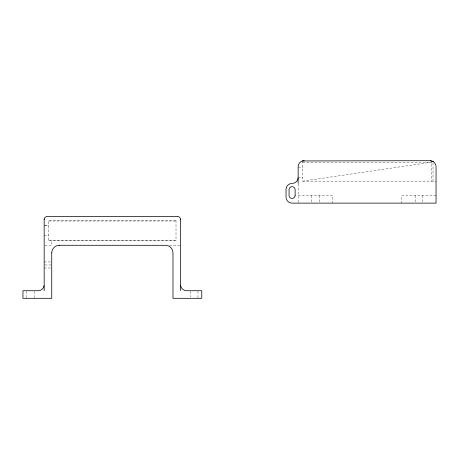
<?xml version="1.0" encoding="UTF-8"?>
<svg xmlns="http://www.w3.org/2000/svg" width="459" height="459" viewBox="0 0 459 459"><rect width="100%" height="100%" fill="white"/><g stroke="black" fill="none" stroke-linecap="round" stroke-linejoin="round"><path stroke-width="0.34" stroke-dasharray="2.29 1.72" d="M302.693 160.891L302.693 181.15L431.506 162.205L431.506 181.15M169.555 245.29L180.553 245.272M302.693 162.205L431.506 162.205M298.149 167.133L302.693 167.133M298.149 177.358L302.693 177.358M302.693 181.15L436.05 181.15M298.149 195.545L332.649 195.545L332.649 203.125M436.05 195.545L401.654 195.545L401.654 203.125M48.711 221.031L176.004 221.031M44.167 225.564L48.711 225.564M44.816 225.765L48.711 225.765M44.167 235.415L48.711 235.415M48.711 240.338L176.004 240.338M44.856 245.272L51.741 245.272L51.741 240.734M44.167 261.94L51.052 261.94M44.856 264.969L51.052 264.969M44.167 267.999L51.052 267.999M433.021 162.916L433.021 181.15M422.67 195.545L422.67 203.125M415.143 195.545L415.143 203.125M319.189 195.545L319.189 203.125M311.609 195.545L311.609 203.125M298.149 184.07L298.149 203.125M197.978 291.419L197.978 298.31M190.399 291.419L190.399 296.933M34.316 291.419L34.316 298.31M26.737 291.419L26.737 298.31M176.004 220.641L48.711 220.641L48.711 240.734L176.004 240.734L176.004 220.641"/><path stroke-width="0.69" d="M180.553 290.731L180.582 285.263M44.167 284.672L44.179 219.23M302.452 160.954L429.991 160.69L433.353 161.711M177.518 216.499L47.197 216.499A3.041 3.024 0 0 0 44.173 219.528M59.32 245.272L166.141 245.307A7.579 7.579 0 0 1 172.974 252.88L172.974 298.31L201.765 298.31L201.765 290.731L186.612 290.731A6.059 6.059 0 0 1 180.553 284.672L180.536 219.23M298.12 177.954L298.149 183.422M44.167 290.731L44.139 285.263A6.076 6.042 0 0 1 38.074 290.742L22.95 290.731L22.95 298.31L51.741 298.31L51.741 252.846M436.05 166.755L436.05 203.125L292.09 203.125A6.059 6.059 0 0 1 286.055 197.657M286.026 197.06L286.026 189.481A6.059 6.059 0 0 1 291.494 183.451M51.758 252.846A7.602 7.556 0 0 1 59.36 245.255M177.817 216.505A3.041 3.024 0 0 1 180.548 219.528M304.214 160.69A6.059 6.059 0 0 0 298.149 166.755L298.149 177.358A6.059 6.059 0 0 1 292.09 183.422M430.582 160.719A6.059 6.059 0 0 1 436.021 166.158M295.12 195.391L295.12 189.71A3.029 3.029 0 0 0 292.09 186.675A3.029 3.029 0 0 0 289.055 189.71L289.055 195.391A3.029 3.029 0 0 0 292.09 198.42A3.029 3.029 0 0 0 295.12 195.391"/></g></svg>
